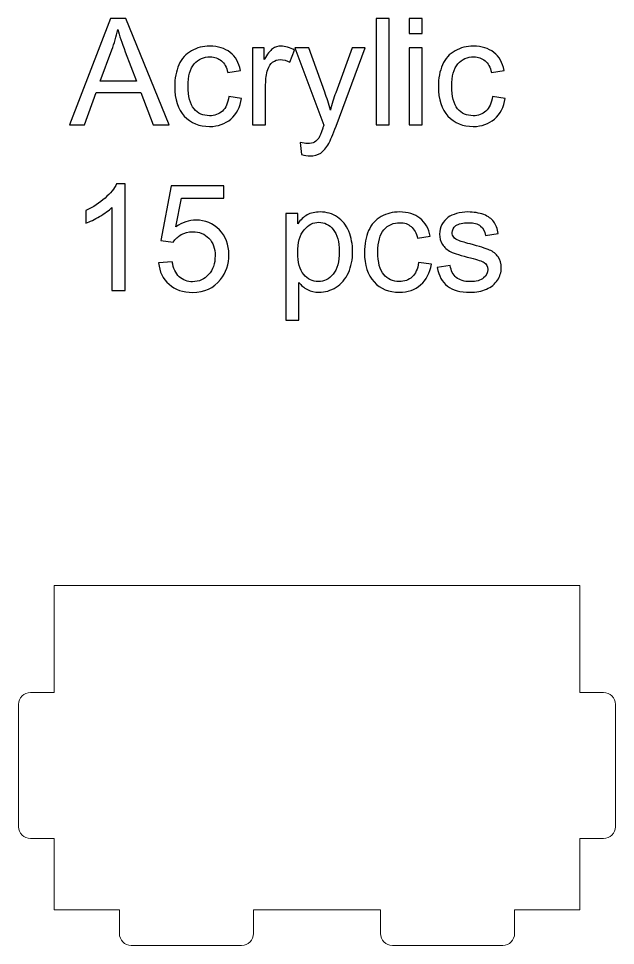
# Model space of a CAD drawing. Header units: centimetres. Extents: x -111.3 to -47.7, y -48.1 to 14.1.
# Drawn here: x -52.78 to -47.75, y 5.74 to 13.55 of the extents above; entities that cross this region are included whole.
import ezdxf

# ---------------------------------------------------------------- set-up
doc = ezdxf.new("R2010")
doc.units = ezdxf.units.CM
doc.header["$MEASUREMENT"] = 0
doc.layers.add('layer 1', color=7, linetype='Continuous')

msp = doc.modelspace()

# ---------------------------------------------------------------- linework, layer by layer
at = {"layer": 'layer 1'}
for points, knots in [([(-52.34617, 12.65049), (-52.34617, 12.65049), (-52.00287, 13.5454), (-52.00287, 13.5454), (-52.00287, 13.5454), (-52.00287, 13.5454), (-51.87268, 13.5454), (-51.87268, 13.5454), (-51.87268, 13.5454), (-51.87268, 13.5454), (-51.50834, 12.65049), (-51.50834, 12.65049), (-51.50834, 12.65049), (-51.50834, 12.65049), (-51.64312, 12.65049), (-51.64312, 12.65049), (-51.64312, 12.65049), (-51.64312, 12.65049), (-51.74665, 12.92171), (-51.74665, 12.92171), (-51.74665, 12.92171), (-51.74665, 12.92171), (-52.12349, 12.92171), (-52.12349, 12.92171), (-52.12349, 12.92171), (-52.12349, 12.92171), (-52.22056, 12.65049), (-52.22056, 12.65049), (-52.22056, 12.65049), (-52.22056, 12.65049), (-52.34617, 12.65049), (-52.34617, 12.65049)], [0, 0, 0, 0, 0.1111111, 0.1111111, 0.1111111, 0.1111111, 0.2222222, 0.2222222, 0.2222222, 0.2222222, 0.3333333, 0.3333333, 0.3333333, 0.3333333, 0.4444444, 0.4444444, 0.4444444, 0.4444444, 0.5555556, 0.5555556, 0.5555556, 0.5555556, 0.6666667, 0.6666667, 0.6666667, 0.6666667, 0.7777778, 0.7777778, 0.7777778, 0.7777778, 1, 1, 1, 1]), ([(-49.76455, 12.65049), (-49.76455, 12.65049), (-49.76455, 13.5454), (-49.76455, 13.5454), (-49.76455, 13.5454), (-49.76455, 13.5454), (-49.65456, 13.5454), (-49.65456, 13.5454), (-49.65456, 13.5454), (-49.65456, 13.5454), (-49.65456, 12.65049), (-49.65456, 12.65049), (-49.65456, 12.65049), (-49.65456, 12.65049), (-49.76455, 12.65049), (-49.76455, 12.65049)], [0, 0, 0, 0, 0.2, 0.2, 0.2, 0.2, 0.4, 0.4, 0.4, 0.4, 0.6, 0.6, 0.6, 0.6, 1, 1, 1, 1]), ([(-49.48437, 13.42042), (-49.48437, 13.42042), (-49.48437, 13.5454), (-49.48437, 13.5454), (-49.48437, 13.5454), (-49.48437, 13.5454), (-49.37438, 13.5454), (-49.37438, 13.5454), (-49.37438, 13.5454), (-49.37438, 13.5454), (-49.37438, 13.42042), (-49.37438, 13.42042), (-49.37438, 13.42042), (-49.37438, 13.42042), (-49.48437, 13.42042), (-49.48437, 13.42042)], [0, 0, 0, 0, 0.2, 0.2, 0.2, 0.2, 0.4, 0.4, 0.4, 0.4, 0.6, 0.6, 0.6, 0.6, 1, 1, 1, 1]), ([(-52.0887, 13.01795), (-52.0887, 13.01795), (-51.78373, 13.01795), (-51.78373, 13.01795), (-51.78373, 13.01795), (-51.78373, 13.01795), (-51.87705, 13.26606), (-51.87705, 13.26606), (-51.87705, 13.26606), (-51.90518, 13.34147), (-51.92642, 13.40375), (-51.94121, 13.45291), (-51.94121, 13.45291), (-51.9535, 13.39459), (-51.96996, 13.3373), (-51.99058, 13.28064), (-51.99058, 13.28064), (-51.99058, 13.28064), (-52.0887, 13.01795), (-52.0887, 13.01795)], [0, 0, 0, 0, 0.1666667, 0.1666667, 0.1666667, 0.1666667, 0.3333333, 0.3333333, 0.3333333, 0.3333333, 0.5, 0.5, 0.5, 0.5, 0.6666667, 0.6666667, 0.6666667, 0.6666667, 1, 1, 1, 1]), ([(-51.00443, 12.88797), (-51.00443, 12.88797), (-50.89694, 12.87297), (-50.89694, 12.87297), (-50.89694, 12.87297), (-50.90881, 12.79902), (-50.93881, 12.74131), (-50.98735, 12.69944), (-50.98735, 12.69944), (-51.03588, 12.65757), (-51.09567, 12.63674), (-51.16629, 12.63674), (-51.16629, 12.63674), (-51.25482, 12.63674), (-51.32606, 12.6657), (-51.37981, 12.72361), (-51.37981, 12.72361), (-51.43376, 12.78152), (-51.46063, 12.86443), (-51.46063, 12.97233), (-51.46063, 12.97233), (-51.46063, 13.04233), (-51.44897, 13.10336), (-51.42585, 13.15586), (-51.42585, 13.15586), (-51.40272, 13.20814), (-51.36752, 13.24752), (-51.32002, 13.27356), (-51.32002, 13.27356), (-51.27274, 13.2998), (-51.22128, 13.31293), (-51.16545, 13.31293), (-51.16545, 13.31293), (-51.09525, 13.31293), (-51.03755, 13.29522), (-50.99297, 13.2596), (-50.99297, 13.2596), (-50.94818, 13.22398), (-50.91944, 13.17336), (-50.90694, 13.10795), (-50.90694, 13.10795), (-50.90694, 13.10795), (-51.01318, 13.0917), (-51.01318, 13.0917), (-51.01318, 13.0917), (-51.02339, 13.13524), (-51.0413, 13.16794), (-51.06734, 13.19002), (-51.06734, 13.19002), (-51.09317, 13.21189), (-51.12442, 13.22294), (-51.16108, 13.22294), (-51.16108, 13.22294), (-51.21649, 13.22294), (-51.26149, 13.20315), (-51.29628, 13.16357), (-51.29628, 13.16357), (-51.33086, 13.12378), (-51.34815, 13.06128), (-51.34815, 12.97546), (-51.34815, 12.97546), (-51.34815, 12.88838), (-51.33148, 12.82526), (-51.29815, 12.78589), (-51.29815, 12.78589), (-51.26461, 12.74652), (-51.22107, 12.72673), (-51.16754, 12.72673), (-51.16754, 12.72673), (-51.12421, 12.72673), (-51.08817, 12.73986), (-51.05942, 12.76631), (-51.05942, 12.76631), (-51.03047, 12.79256), (-51.01214, 12.83318), (-51.00443, 12.88797)], [0, 0, 0, 0, 0.05, 0.05, 0.05, 0.05, 0.1, 0.1, 0.1, 0.1, 0.15, 0.15, 0.15, 0.15, 0.2, 0.2, 0.2, 0.2, 0.25, 0.25, 0.25, 0.25, 0.3, 0.3, 0.3, 0.3, 0.35, 0.35, 0.35, 0.35, 0.4, 0.4, 0.4, 0.4, 0.45, 0.45, 0.45, 0.45, 0.5, 0.5, 0.5, 0.5, 0.55, 0.55, 0.55, 0.55, 0.6, 0.6, 0.6, 0.6, 0.65, 0.65, 0.65, 0.65, 0.7, 0.7, 0.7, 0.7, 0.75, 0.75, 0.75, 0.75, 0.8, 0.8, 0.8, 0.8, 0.85, 0.85, 0.85, 0.85, 0.9, 0.9, 0.9, 0.9, 1, 1, 1, 1]), ([(-50.80445, 12.65049), (-50.80445, 12.65049), (-50.80445, 13.29918), (-50.80445, 13.29918), (-50.80445, 13.29918), (-50.80445, 13.29918), (-50.70571, 13.29918), (-50.70571, 13.29918), (-50.70571, 13.29918), (-50.70571, 13.29918), (-50.70571, 13.19981), (-50.70571, 13.19981), (-50.70571, 13.19981), (-50.6805, 13.24585), (-50.65717, 13.27626), (-50.63571, 13.29085), (-50.63571, 13.29085), (-50.61426, 13.30564), (-50.59072, 13.31293), (-50.5651, 13.31293), (-50.5651, 13.31293), (-50.52802, 13.31293), (-50.49031, 13.30126), (-50.45198, 13.27814), (-50.45198, 13.27814), (-50.45198, 13.27814), (-50.49114, 13.17669), (-50.49114, 13.17669), (-50.49114, 13.17669), (-50.51781, 13.19169), (-50.54447, 13.19919), (-50.57114, 13.19919), (-50.57114, 13.19919), (-50.59509, 13.19919), (-50.61655, 13.1919), (-50.63551, 13.17752), (-50.63551, 13.17752), (-50.65446, 13.16315), (-50.668, 13.14315), (-50.67613, 13.11753), (-50.67613, 13.11753), (-50.68842, 13.07857), (-50.69446, 13.03587), (-50.69446, 12.98942), (-50.69446, 12.98942), (-50.69446, 12.98942), (-50.69446, 12.65049), (-50.69446, 12.65049), (-50.69446, 12.65049), (-50.69446, 12.65049), (-50.80445, 12.65049), (-50.80445, 12.65049)], [0, 0, 0, 0, 0.0714286, 0.0714286, 0.0714286, 0.0714286, 0.1428571, 0.1428571, 0.1428571, 0.1428571, 0.2142857, 0.2142857, 0.2142857, 0.2142857, 0.2857143, 0.2857143, 0.2857143, 0.2857143, 0.3571429, 0.3571429, 0.3571429, 0.3571429, 0.4285714, 0.4285714, 0.4285714, 0.4285714, 0.5, 0.5, 0.5, 0.5, 0.5714286, 0.5714286, 0.5714286, 0.5714286, 0.6428571, 0.6428571, 0.6428571, 0.6428571, 0.7142857, 0.7142857, 0.7142857, 0.7142857, 0.7857143, 0.7857143, 0.7857143, 0.7857143, 0.8571429, 0.8571429, 0.8571429, 0.8571429, 1, 1, 1, 1]), ([(-50.39199, 12.40114), (-50.39199, 12.40114), (-50.40449, 12.5028), (-50.40449, 12.5028), (-50.40449, 12.5028), (-50.38032, 12.49634), (-50.35949, 12.49301), (-50.34158, 12.49301), (-50.34158, 12.49301), (-50.31699, 12.49301), (-50.29741, 12.49717), (-50.28283, 12.5053), (-50.28283, 12.5053), (-50.26804, 12.51342), (-50.25596, 12.52488), (-50.24658, 12.53946), (-50.24658, 12.53946), (-50.23971, 12.5505), (-50.22846, 12.57779), (-50.21305, 12.62153), (-50.21305, 12.62153), (-50.21096, 12.62758), (-50.20784, 12.63653), (-50.20326, 12.64841), (-50.20326, 12.64841), (-50.20326, 12.64841), (-50.44948, 13.29918), (-50.44948, 13.29918), (-50.44948, 13.29918), (-50.44948, 13.29918), (-50.33199, 13.29918), (-50.33199, 13.29918), (-50.33199, 13.29918), (-50.33199, 13.29918), (-50.19659, 12.92463), (-50.19659, 12.92463), (-50.19659, 12.92463), (-50.17888, 12.87734), (-50.16326, 12.82735), (-50.1493, 12.77485), (-50.1493, 12.77485), (-50.1366, 12.82422), (-50.1216, 12.87297), (-50.1041, 12.92088), (-50.1041, 12.92088), (-50.1041, 12.92088), (-49.96578, 13.29918), (-49.96578, 13.29918), (-49.96578, 13.29918), (-49.96578, 13.29918), (-49.856, 13.29918), (-49.856, 13.29918), (-49.856, 13.29918), (-49.856, 13.29918), (-50.10118, 12.63924), (-50.10118, 12.63924), (-50.10118, 12.63924), (-50.12764, 12.56821), (-50.14826, 12.51946), (-50.16305, 12.49259), (-50.16305, 12.49259), (-50.18263, 12.45655), (-50.20513, 12.43009), (-50.23034, 12.41322), (-50.23034, 12.41322), (-50.25575, 12.39635), (-50.28596, 12.38802), (-50.32095, 12.38802), (-50.32095, 12.38802), (-50.3422, 12.38802), (-50.36595, 12.39239), (-50.39199, 12.40114)], [0, 0, 0, 0, 0.0526316, 0.0526316, 0.0526316, 0.0526316, 0.1052632, 0.1052632, 0.1052632, 0.1052632, 0.1578947, 0.1578947, 0.1578947, 0.1578947, 0.2105263, 0.2105263, 0.2105263, 0.2105263, 0.2631579, 0.2631579, 0.2631579, 0.2631579, 0.3157895, 0.3157895, 0.3157895, 0.3157895, 0.3684211, 0.3684211, 0.3684211, 0.3684211, 0.4210526, 0.4210526, 0.4210526, 0.4210526, 0.4736842, 0.4736842, 0.4736842, 0.4736842, 0.5263158, 0.5263158, 0.5263158, 0.5263158, 0.5789474, 0.5789474, 0.5789474, 0.5789474, 0.6315789, 0.6315789, 0.6315789, 0.6315789, 0.6842105, 0.6842105, 0.6842105, 0.6842105, 0.7368421, 0.7368421, 0.7368421, 0.7368421, 0.7894737, 0.7894737, 0.7894737, 0.7894737, 0.8421053, 0.8421053, 0.8421053, 0.8421053, 0.8947368, 0.8947368, 0.8947368, 0.8947368, 1, 1, 1, 1]), ([(-49.48437, 12.65049), (-49.48437, 12.65049), (-49.48437, 13.29918), (-49.48437, 13.29918), (-49.48437, 13.29918), (-49.48437, 13.29918), (-49.37438, 13.29918), (-49.37438, 13.29918), (-49.37438, 13.29918), (-49.37438, 13.29918), (-49.37438, 12.65049), (-49.37438, 12.65049), (-49.37438, 12.65049), (-49.37438, 12.65049), (-49.48437, 12.65049), (-49.48437, 12.65049)], [0, 0, 0, 0, 0.2, 0.2, 0.2, 0.2, 0.4, 0.4, 0.4, 0.4, 0.6, 0.6, 0.6, 0.6, 1, 1, 1, 1]), ([(-48.78298, 12.88797), (-48.78298, 12.88797), (-48.67549, 12.87297), (-48.67549, 12.87297), (-48.67549, 12.87297), (-48.68736, 12.79902), (-48.71736, 12.74131), (-48.7659, 12.69944), (-48.7659, 12.69944), (-48.81443, 12.65757), (-48.87422, 12.63674), (-48.94484, 12.63674), (-48.94484, 12.63674), (-49.03337, 12.63674), (-49.10461, 12.6657), (-49.15836, 12.72361), (-49.15836, 12.72361), (-49.21231, 12.78152), (-49.23918, 12.86443), (-49.23918, 12.97233), (-49.23918, 12.97233), (-49.23918, 13.04233), (-49.22752, 13.10336), (-49.2044, 13.15586), (-49.2044, 13.15586), (-49.18127, 13.20814), (-49.14607, 13.24752), (-49.09857, 13.27356), (-49.09857, 13.27356), (-49.05129, 13.2998), (-48.99983, 13.31293), (-48.944, 13.31293), (-48.944, 13.31293), (-48.8738, 13.31293), (-48.8161, 13.29522), (-48.77152, 13.2596), (-48.77152, 13.2596), (-48.72673, 13.22398), (-48.69799, 13.17336), (-48.68549, 13.10795), (-48.68549, 13.10795), (-48.68549, 13.10795), (-48.79173, 13.0917), (-48.79173, 13.0917), (-48.79173, 13.0917), (-48.80194, 13.13524), (-48.81985, 13.16794), (-48.84589, 13.19002), (-48.84589, 13.19002), (-48.87172, 13.21189), (-48.90297, 13.22294), (-48.93963, 13.22294), (-48.93963, 13.22294), (-48.99504, 13.22294), (-49.04004, 13.20315), (-49.07483, 13.16357), (-49.07483, 13.16357), (-49.10941, 13.12378), (-49.1267, 13.06128), (-49.1267, 12.97546), (-49.1267, 12.97546), (-49.1267, 12.88838), (-49.11003, 12.82526), (-49.0767, 12.78589), (-49.0767, 12.78589), (-49.04316, 12.74652), (-48.99962, 12.72673), (-48.94609, 12.72673), (-48.94609, 12.72673), (-48.90276, 12.72673), (-48.86672, 12.73986), (-48.83797, 12.76631), (-48.83797, 12.76631), (-48.80902, 12.79256), (-48.79069, 12.83318), (-48.78298, 12.88797)], [0, 0, 0, 0, 0.05, 0.05, 0.05, 0.05, 0.1, 0.1, 0.1, 0.1, 0.15, 0.15, 0.15, 0.15, 0.2, 0.2, 0.2, 0.2, 0.25, 0.25, 0.25, 0.25, 0.3, 0.3, 0.3, 0.3, 0.35, 0.35, 0.35, 0.35, 0.4, 0.4, 0.4, 0.4, 0.45, 0.45, 0.45, 0.45, 0.5, 0.5, 0.5, 0.5, 0.55, 0.55, 0.55, 0.55, 0.6, 0.6, 0.6, 0.6, 0.65, 0.65, 0.65, 0.65, 0.7, 0.7, 0.7, 0.7, 0.75, 0.75, 0.75, 0.75, 0.8, 0.8, 0.8, 0.8, 0.85, 0.85, 0.85, 0.85, 0.9, 0.9, 0.9, 0.9, 1, 1, 1, 1]), ([(-51.87934, 11.25416), (-51.87934, 11.25416), (-51.98933, 11.25416), (-51.98933, 11.25416), (-51.98933, 11.25416), (-51.98933, 11.25416), (-51.98933, 11.95451), (-51.98933, 11.95451), (-51.98933, 11.95451), (-52.01579, 11.9291), (-52.05058, 11.90389), (-52.09349, 11.87868), (-52.09349, 11.87868), (-52.1364, 11.85348), (-52.17515, 11.83452), (-52.20931, 11.82202), (-52.20931, 11.82202), (-52.20931, 11.82202), (-52.20931, 11.92826), (-52.20931, 11.92826), (-52.20931, 11.92826), (-52.14786, 11.95701), (-52.09412, 11.99201), (-52.04808, 12.03325), (-52.04808, 12.03325), (-52.00204, 12.07429), (-51.96934, 12.11408), (-51.95017, 12.15282), (-51.95017, 12.15282), (-51.95017, 12.15282), (-51.87934, 12.15282), (-51.87934, 12.15282), (-51.87934, 12.15282), (-51.87934, 12.15282), (-51.87934, 11.25416), (-51.87934, 11.25416)], [0, 0, 0, 0, 0.1, 0.1, 0.1, 0.1, 0.2, 0.2, 0.2, 0.2, 0.3, 0.3, 0.3, 0.3, 0.4, 0.4, 0.4, 0.4, 0.5, 0.5, 0.5, 0.5, 0.6, 0.6, 0.6, 0.6, 0.7, 0.7, 0.7, 0.7, 0.8, 0.8, 0.8, 0.8, 1, 1, 1, 1]), ([(-51.59667, 11.48914), (-51.59667, 11.48914), (-51.48168, 11.49789), (-51.48168, 11.49789), (-51.48168, 11.49789), (-51.47314, 11.44185), (-51.45335, 11.39977), (-51.42252, 11.37144), (-51.42252, 11.37144), (-51.39168, 11.34332), (-51.35398, 11.32915), (-51.30961, 11.32915), (-51.30961, 11.32915), (-51.25607, 11.32915), (-51.21129, 11.34915), (-51.17483, 11.38894), (-51.17483, 11.38894), (-51.13858, 11.42893), (-51.12046, 11.48185), (-51.12046, 11.54767), (-51.12046, 11.54767), (-51.12046, 11.61038), (-51.13775, 11.65975), (-51.17254, 11.69599), (-51.17254, 11.69599), (-51.20733, 11.73224), (-51.25336, 11.75036), (-51.31065, 11.75036), (-51.31065, 11.75036), (-51.34627, 11.75036), (-51.37814, 11.74224), (-51.40647, 11.72599), (-51.40647, 11.72599), (-51.4346, 11.70974), (-51.45668, 11.6887), (-51.47293, 11.66287), (-51.47293, 11.66287), (-51.47293, 11.66287), (-51.57667, 11.67787), (-51.57667, 11.67787), (-51.57667, 11.67787), (-51.57667, 11.67787), (-51.49043, 12.13783), (-51.49043, 12.13783), (-51.49043, 12.13783), (-51.49043, 12.13783), (-51.04672, 12.13783), (-51.04672, 12.13783), (-51.04672, 12.13783), (-51.04672, 12.13783), (-51.04672, 12.03284), (-51.04672, 12.03284), (-51.04672, 12.03284), (-51.04672, 12.03284), (-51.40273, 12.03284), (-51.40273, 12.03284), (-51.40273, 12.03284), (-51.40273, 12.03284), (-51.45043, 11.7914), (-51.45043, 11.7914), (-51.45043, 11.7914), (-51.39689, 11.8291), (-51.34065, 11.84785), (-51.2819, 11.84785), (-51.2819, 11.84785), (-51.20399, 11.84785), (-51.13817, 11.82077), (-51.08463, 11.76661), (-51.08463, 11.76661), (-51.03109, 11.71245), (-51.00422, 11.64287), (-51.00422, 11.55788), (-51.00422, 11.55788), (-51.00422, 11.47685), (-51.02776, 11.40685), (-51.07484, 11.3479), (-51.07484, 11.3479), (-51.13213, 11.27541), (-51.21045, 11.23916), (-51.30961, 11.23916), (-51.30961, 11.23916), (-51.39085, 11.23916), (-51.4571, 11.26208), (-51.50855, 11.3077), (-51.50855, 11.3077), (-51.56, 11.35332), (-51.58937, 11.41373), (-51.59667, 11.48914)], [0, 0, 0, 0, 0.0434783, 0.0434783, 0.0434783, 0.0434783, 0.0869565, 0.0869565, 0.0869565, 0.0869565, 0.1304348, 0.1304348, 0.1304348, 0.1304348, 0.173913, 0.173913, 0.173913, 0.173913, 0.2173913, 0.2173913, 0.2173913, 0.2173913, 0.2608696, 0.2608696, 0.2608696, 0.2608696, 0.3043478, 0.3043478, 0.3043478, 0.3043478, 0.3478261, 0.3478261, 0.3478261, 0.3478261, 0.3913043, 0.3913043, 0.3913043, 0.3913043, 0.4347826, 0.4347826, 0.4347826, 0.4347826, 0.4782609, 0.4782609, 0.4782609, 0.4782609, 0.5217391, 0.5217391, 0.5217391, 0.5217391, 0.5652174, 0.5652174, 0.5652174, 0.5652174, 0.6086957, 0.6086957, 0.6086957, 0.6086957, 0.6521739, 0.6521739, 0.6521739, 0.6521739, 0.6956522, 0.6956522, 0.6956522, 0.6956522, 0.7391304, 0.7391304, 0.7391304, 0.7391304, 0.7826087, 0.7826087, 0.7826087, 0.7826087, 0.826087, 0.826087, 0.826087, 0.826087, 0.8695652, 0.8695652, 0.8695652, 0.8695652, 0.9130435, 0.9130435, 0.9130435, 0.9130435, 1, 1, 1, 1]), ([(-50.52427, 11.00543), (-50.52427, 11.00543), (-50.52427, 11.90285), (-50.52427, 11.90285), (-50.52427, 11.90285), (-50.52427, 11.90285), (-50.42428, 11.90285), (-50.42428, 11.90285), (-50.42428, 11.90285), (-50.42428, 11.90285), (-50.42428, 11.81765), (-50.42428, 11.81765), (-50.42428, 11.81765), (-50.40074, 11.85056), (-50.37407, 11.87535), (-50.34429, 11.89181), (-50.34429, 11.89181), (-50.3147, 11.90826), (-50.27867, 11.9166), (-50.23638, 11.9166), (-50.23638, 11.9166), (-50.18097, 11.9166), (-50.13222, 11.90243), (-50.08993, 11.87389), (-50.08993, 11.87389), (-50.04765, 11.84556), (-50.01578, 11.80536), (-49.99411, 11.7537), (-49.99411, 11.7537), (-49.97265, 11.70183), (-49.96182, 11.64516), (-49.96182, 11.5833), (-49.96182, 11.5833), (-49.96182, 11.51726), (-49.9737, 11.45768), (-49.99744, 11.40456), (-49.99744, 11.40456), (-50.02119, 11.35165), (-50.05577, 11.31103), (-50.10118, 11.2827), (-50.10118, 11.2827), (-50.14639, 11.25458), (-50.19409, 11.24041), (-50.24409, 11.24041), (-50.24409, 11.24041), (-50.28075, 11.24041), (-50.31366, 11.24812), (-50.34262, 11.26353), (-50.34262, 11.26353), (-50.37178, 11.27895), (-50.39553, 11.29832), (-50.41428, 11.32186), (-50.41428, 11.32186), (-50.41428, 11.32186), (-50.41428, 11.00543), (-50.41428, 11.00543), (-50.41428, 11.00543), (-50.41428, 11.00543), (-50.52427, 11.00543), (-50.52427, 11.00543)], [0, 0, 0, 0, 0.0625, 0.0625, 0.0625, 0.0625, 0.125, 0.125, 0.125, 0.125, 0.1875, 0.1875, 0.1875, 0.1875, 0.25, 0.25, 0.25, 0.25, 0.3125, 0.3125, 0.3125, 0.3125, 0.375, 0.375, 0.375, 0.375, 0.4375, 0.4375, 0.4375, 0.4375, 0.5, 0.5, 0.5, 0.5, 0.5625, 0.5625, 0.5625, 0.5625, 0.625, 0.625, 0.625, 0.625, 0.6875, 0.6875, 0.6875, 0.6875, 0.75, 0.75, 0.75, 0.75, 0.8125, 0.8125, 0.8125, 0.8125, 0.875, 0.875, 0.875, 0.875, 1, 1, 1, 1]), ([(-49.40542, 11.49164), (-49.40542, 11.49164), (-49.29793, 11.47664), (-49.29793, 11.47664), (-49.29793, 11.47664), (-49.3098, 11.40269), (-49.3398, 11.34498), (-49.38834, 11.30311), (-49.38834, 11.30311), (-49.43687, 11.26124), (-49.49666, 11.24041), (-49.56728, 11.24041), (-49.56728, 11.24041), (-49.65581, 11.24041), (-49.72705, 11.26937), (-49.7808, 11.32728), (-49.7808, 11.32728), (-49.83475, 11.38519), (-49.86162, 11.4681), (-49.86162, 11.576), (-49.86162, 11.576), (-49.86162, 11.646), (-49.84996, 11.70703), (-49.82684, 11.75953), (-49.82684, 11.75953), (-49.80371, 11.81181), (-49.76851, 11.85119), (-49.72101, 11.87723), (-49.72101, 11.87723), (-49.67373, 11.90347), (-49.62227, 11.9166), (-49.56644, 11.9166), (-49.56644, 11.9166), (-49.49624, 11.9166), (-49.43854, 11.89889), (-49.39396, 11.86327), (-49.39396, 11.86327), (-49.34917, 11.82765), (-49.32043, 11.77703), (-49.30793, 11.71162), (-49.30793, 11.71162), (-49.30793, 11.71162), (-49.41417, 11.69537), (-49.41417, 11.69537), (-49.41417, 11.69537), (-49.42438, 11.73891), (-49.44229, 11.77161), (-49.46833, 11.79369), (-49.46833, 11.79369), (-49.49416, 11.81556), (-49.52541, 11.82661), (-49.56207, 11.82661), (-49.56207, 11.82661), (-49.61748, 11.82661), (-49.66248, 11.80682), (-49.69727, 11.76724), (-49.69727, 11.76724), (-49.73185, 11.72745), (-49.74914, 11.66495), (-49.74914, 11.57913), (-49.74914, 11.57913), (-49.74914, 11.49205), (-49.73247, 11.42893), (-49.69914, 11.38956), (-49.69914, 11.38956), (-49.6656, 11.35019), (-49.62206, 11.3304), (-49.56853, 11.3304), (-49.56853, 11.3304), (-49.5252, 11.3304), (-49.48916, 11.34353), (-49.46041, 11.36998), (-49.46041, 11.36998), (-49.43146, 11.39623), (-49.41313, 11.43685), (-49.40542, 11.49164)], [0, 0, 0, 0, 0.05, 0.05, 0.05, 0.05, 0.1, 0.1, 0.1, 0.1, 0.15, 0.15, 0.15, 0.15, 0.2, 0.2, 0.2, 0.2, 0.25, 0.25, 0.25, 0.25, 0.3, 0.3, 0.3, 0.3, 0.35, 0.35, 0.35, 0.35, 0.4, 0.4, 0.4, 0.4, 0.45, 0.45, 0.45, 0.45, 0.5, 0.5, 0.5, 0.5, 0.55, 0.55, 0.55, 0.55, 0.6, 0.6, 0.6, 0.6, 0.65, 0.65, 0.65, 0.65, 0.7, 0.7, 0.7, 0.7, 0.75, 0.75, 0.75, 0.75, 0.8, 0.8, 0.8, 0.8, 0.85, 0.85, 0.85, 0.85, 0.9, 0.9, 0.9, 0.9, 1, 1, 1, 1]), ([(-49.24793, 11.44789), (-49.24793, 11.44789), (-49.13919, 11.46539), (-49.13919, 11.46539), (-49.13919, 11.46539), (-49.13315, 11.42185), (-49.11607, 11.38852), (-49.08816, 11.36519), (-49.08816, 11.36519), (-49.06024, 11.34207), (-49.02108, 11.3304), (-48.97109, 11.3304), (-48.97109, 11.3304), (-48.92047, 11.3304), (-48.88297, 11.34061), (-48.85839, 11.36123), (-48.85839, 11.36123), (-48.83402, 11.38165), (-48.82172, 11.40581), (-48.82172, 11.43352), (-48.82172, 11.43352), (-48.82172, 11.45831), (-48.83277, 11.47789), (-48.85464, 11.49205), (-48.85464, 11.49205), (-48.87005, 11.50184), (-48.90755, 11.51414), (-48.96713, 11.52934), (-48.96713, 11.52934), (-49.04754, 11.54955), (-49.10316, 11.56705), (-49.1344, 11.58184), (-49.1344, 11.58184), (-49.16544, 11.59684), (-49.18898, 11.61725), (-49.20502, 11.6435), (-49.20502, 11.6435), (-49.22106, 11.66954), (-49.22919, 11.69849), (-49.22919, 11.73016), (-49.22919, 11.73016), (-49.22919, 11.75911), (-49.22252, 11.78578), (-49.2094, 11.81036), (-49.2094, 11.81036), (-49.19606, 11.83494), (-49.17815, 11.85535), (-49.15544, 11.8716), (-49.15544, 11.8716), (-49.13836, 11.8841), (-49.11503, 11.89472), (-49.08566, 11.90347), (-49.08566, 11.90347), (-49.05608, 11.91222), (-49.02462, 11.9166), (-48.99088, 11.9166), (-48.99088, 11.9166), (-48.94005, 11.9166), (-48.89547, 11.90931), (-48.85714, 11.89452), (-48.85714, 11.89452), (-48.8186, 11.87993), (-48.79027, 11.85994), (-48.77194, 11.83494), (-48.77194, 11.83494), (-48.75381, 11.80973), (-48.74111, 11.77619), (-48.73423, 11.73411), (-48.73423, 11.73411), (-48.73423, 11.73411), (-48.84172, 11.71912), (-48.84172, 11.71912), (-48.84172, 11.71912), (-48.84651, 11.75286), (-48.86068, 11.77932), (-48.88401, 11.79827), (-48.88401, 11.79827), (-48.90734, 11.81723), (-48.94025, 11.82661), (-48.98296, 11.82661), (-48.98296, 11.82661), (-49.03316, 11.82661), (-49.0692, 11.81827), (-49.09066, 11.80161), (-49.09066, 11.80161), (-49.11211, 11.78494), (-49.12295, 11.76536), (-49.12295, 11.74307), (-49.12295, 11.74307), (-49.12295, 11.72891), (-49.11857, 11.71599), (-49.10961, 11.70453), (-49.10961, 11.70453), (-49.10066, 11.69287), (-49.0867, 11.68308), (-49.06753, 11.67537), (-49.06753, 11.67537), (-49.05649, 11.6712), (-49.02441, 11.66183), (-48.97067, 11.64725), (-48.97067, 11.64725), (-48.89318, 11.62662), (-48.83901, 11.60954), (-48.80818, 11.59642), (-48.80818, 11.59642), (-48.77735, 11.5833), (-48.75319, 11.56392), (-48.73569, 11.53892), (-48.73569, 11.53892), (-48.71798, 11.51372), (-48.70924, 11.48247), (-48.70924, 11.44498), (-48.70924, 11.44498), (-48.70924, 11.40852), (-48.71986, 11.37415), (-48.74132, 11.34186), (-48.74132, 11.34186), (-48.76277, 11.30957), (-48.7936, 11.28457), (-48.83381, 11.26687), (-48.83381, 11.26687), (-48.87422, 11.24916), (-48.91984, 11.24041), (-48.97067, 11.24041), (-48.97067, 11.24041), (-49.05483, 11.24041), (-49.1192, 11.25791), (-49.16336, 11.2927), (-49.16336, 11.2927), (-49.20752, 11.32769), (-49.23564, 11.37936), (-49.24793, 11.44789)], [0, 0, 0, 0, 0.0294118, 0.0294118, 0.0294118, 0.0294118, 0.0588235, 0.0588235, 0.0588235, 0.0588235, 0.0882353, 0.0882353, 0.0882353, 0.0882353, 0.1176471, 0.1176471, 0.1176471, 0.1176471, 0.1470588, 0.1470588, 0.1470588, 0.1470588, 0.1764706, 0.1764706, 0.1764706, 0.1764706, 0.2058824, 0.2058824, 0.2058824, 0.2058824, 0.2352941, 0.2352941, 0.2352941, 0.2352941, 0.2647059, 0.2647059, 0.2647059, 0.2647059, 0.2941176, 0.2941176, 0.2941176, 0.2941176, 0.3235294, 0.3235294, 0.3235294, 0.3235294, 0.3529412, 0.3529412, 0.3529412, 0.3529412, 0.3823529, 0.3823529, 0.3823529, 0.3823529, 0.4117647, 0.4117647, 0.4117647, 0.4117647, 0.4411765, 0.4411765, 0.4411765, 0.4411765, 0.4705882, 0.4705882, 0.4705882, 0.4705882, 0.5, 0.5, 0.5, 0.5, 0.5294118, 0.5294118, 0.5294118, 0.5294118, 0.5588235, 0.5588235, 0.5588235, 0.5588235, 0.5882353, 0.5882353, 0.5882353, 0.5882353, 0.6176471, 0.6176471, 0.6176471, 0.6176471, 0.6470588, 0.6470588, 0.6470588, 0.6470588, 0.6764706, 0.6764706, 0.6764706, 0.6764706, 0.7058824, 0.7058824, 0.7058824, 0.7058824, 0.7352941, 0.7352941, 0.7352941, 0.7352941, 0.7647059, 0.7647059, 0.7647059, 0.7647059, 0.7941176, 0.7941176, 0.7941176, 0.7941176, 0.8235294, 0.8235294, 0.8235294, 0.8235294, 0.8529412, 0.8529412, 0.8529412, 0.8529412, 0.8823529, 0.8823529, 0.8823529, 0.8823529, 0.9117647, 0.9117647, 0.9117647, 0.9117647, 0.9411765, 0.9411765, 0.9411765, 0.9411765, 1, 1, 1, 1]), ([(-50.42428, 11.57455), (-50.42428, 11.49143), (-50.4074, 11.42998), (-50.37387, 11.39019), (-50.37387, 11.39019), (-50.34012, 11.3504), (-50.29929, 11.3304), (-50.25138, 11.3304), (-50.25138, 11.3304), (-50.20263, 11.3304), (-50.16097, 11.35103), (-50.12639, 11.39227), (-50.12639, 11.39227), (-50.0916, 11.43352), (-50.07431, 11.49726), (-50.07431, 11.58371), (-50.07431, 11.58371), (-50.07431, 11.6662), (-50.09118, 11.72786), (-50.12514, 11.7689), (-50.12514, 11.7689), (-50.15909, 11.80994), (-50.19951, 11.83035), (-50.24659, 11.83035), (-50.24659, 11.83035), (-50.29325, 11.83035), (-50.33449, 11.80848), (-50.37032, 11.76494), (-50.37032, 11.76494), (-50.40636, 11.7212), (-50.42428, 11.65787), (-50.42428, 11.57455)], [0, 0, 0, 0, 0.1111111, 0.1111111, 0.1111111, 0.1111111, 0.2222222, 0.2222222, 0.2222222, 0.2222222, 0.3333333, 0.3333333, 0.3333333, 0.3333333, 0.4444444, 0.4444444, 0.4444444, 0.4444444, 0.5555556, 0.5555556, 0.5555556, 0.5555556, 0.6666667, 0.6666667, 0.6666667, 0.6666667, 0.7777778, 0.7777778, 0.7777778, 0.7777778, 1, 1, 1, 1])]:
    msp.add_open_spline(points, degree=3, knots=knots, dxfattribs=at)
at = {"layer": 'layer 1', "lineweight": 0}
msp.add_open_spline([(-52.47682, 6.04075), (-52.47682, 6.04075), (-52.47682, 6.64075), (-52.47682, 6.64075), (-52.47682, 6.64075), (-52.47682, 6.64075), (-52.67682, 6.64075), (-52.67682, 6.64075), (-52.67682, 6.64075), (-52.7319, 6.64075), (-52.77682, 6.68567), (-52.77682, 6.74075), (-52.77682, 6.74075), (-52.77682, 6.74075), (-52.77682, 7.77075), (-52.77682, 7.77075), (-52.77682, 7.77075), (-52.77682, 7.82583), (-52.7319, 7.87075), (-52.67682, 7.87075), (-52.67682, 7.87075), (-52.67682, 7.87075), (-52.47682, 7.87075), (-52.47682, 7.87075), (-52.47682, 7.87075), (-52.47682, 7.87075), (-52.47682, 8.77075), (-52.47682, 8.77075), (-52.47682, 8.77075), (-51.00015, 8.77075), (-49.52349, 8.77075), (-48.04682, 8.77075), (-48.04682, 8.77075), (-48.04682, 8.77075), (-48.04682, 7.87075), (-48.04682, 7.87075), (-48.04682, 7.87075), (-48.04682, 7.87075), (-47.84682, 7.87075), (-47.84682, 7.87075), (-47.84682, 7.87075), (-47.79174, 7.87075), (-47.74682, 7.82583), (-47.74682, 7.77075), (-47.74682, 7.77075), (-47.74682, 7.77075), (-47.74682, 6.74075), (-47.74682, 6.74075), (-47.74682, 6.74075), (-47.74682, 6.68567), (-47.79174, 6.64075), (-47.84682, 6.64075), (-47.84682, 6.64075), (-47.84682, 6.64075), (-48.04682, 6.64075), (-48.04682, 6.64075), (-48.04682, 6.64075), (-48.04682, 6.64075), (-48.04682, 6.04075), (-48.04682, 6.04075), (-48.04682, 6.04075), (-48.04682, 6.04075), (-48.59682, 6.04075), (-48.59682, 6.04075), (-48.59682, 6.04075), (-48.59682, 6.04075), (-48.59682, 5.84075), (-48.59682, 5.84075), (-48.59682, 5.84075), (-48.59682, 5.78567), (-48.64174, 5.74075), (-48.69682, 5.74075), (-48.69682, 5.74075), (-48.69682, 5.74075), (-49.62682, 5.74075), (-49.62682, 5.74075), (-49.62682, 5.74075), (-49.6819, 5.74075), (-49.72682, 5.78567), (-49.72682, 5.84075), (-49.72682, 5.84075), (-49.72682, 5.84075), (-49.72682, 6.04075), (-49.72682, 6.04075), (-49.72682, 6.04075), (-49.72682, 6.04075), (-50.79682, 6.04075), (-50.79682, 6.04075), (-50.79682, 6.04075), (-50.79682, 6.04075), (-50.79682, 5.84075), (-50.79682, 5.84075), (-50.79682, 5.84075), (-50.79682, 5.78567), (-50.84174, 5.74075), (-50.89682, 5.74075), (-50.89682, 5.74075), (-50.89682, 5.74075), (-51.82682, 5.74075), (-51.82682, 5.74075), (-51.82682, 5.74075), (-51.8819, 5.74075), (-51.92682, 5.78567), (-51.92682, 5.84075), (-51.92682, 5.84075), (-51.92682, 5.84075), (-51.92682, 6.04075), (-51.92682, 6.04075), (-51.92682, 6.04075), (-51.92682, 6.04075), (-52.47682, 6.04075), (-52.47682, 6.04075)], degree=3, knots=[0, 0, 0, 0, 0.0344828, 0.0344828, 0.0344828, 0.0344828, 0.0689655, 0.0689655, 0.0689655, 0.0689655, 0.1034483, 0.1034483, 0.1034483, 0.1034483, 0.137931, 0.137931, 0.137931, 0.137931, 0.1724138, 0.1724138, 0.1724138, 0.1724138, 0.2068966, 0.2068966, 0.2068966, 0.2068966, 0.2413793, 0.2413793, 0.2413793, 0.2413793, 0.2758621, 0.2758621, 0.2758621, 0.2758621, 0.3103448, 0.3103448, 0.3103448, 0.3103448, 0.3448276, 0.3448276, 0.3448276, 0.3448276, 0.3793103, 0.3793103, 0.3793103, 0.3793103, 0.4137931, 0.4137931, 0.4137931, 0.4137931, 0.4482759, 0.4482759, 0.4482759, 0.4482759, 0.4827586, 0.4827586, 0.4827586, 0.4827586, 0.5172414, 0.5172414, 0.5172414, 0.5172414, 0.5517241, 0.5517241, 0.5517241, 0.5517241, 0.5862069, 0.5862069, 0.5862069, 0.5862069, 0.6206897, 0.6206897, 0.6206897, 0.6206897, 0.6551724, 0.6551724, 0.6551724, 0.6551724, 0.6896552, 0.6896552, 0.6896552, 0.6896552, 0.7241379, 0.7241379, 0.7241379, 0.7241379, 0.7586207, 0.7586207, 0.7586207, 0.7586207, 0.7931034, 0.7931034, 0.7931034, 0.7931034, 0.8275862, 0.8275862, 0.8275862, 0.8275862, 0.862069, 0.862069, 0.862069, 0.862069, 0.8965517, 0.8965517, 0.8965517, 0.8965517, 0.9310345, 0.9310345, 0.9310345, 0.9310345, 1, 1, 1, 1], dxfattribs=at)

doc.saveas('drawing.dxf')
